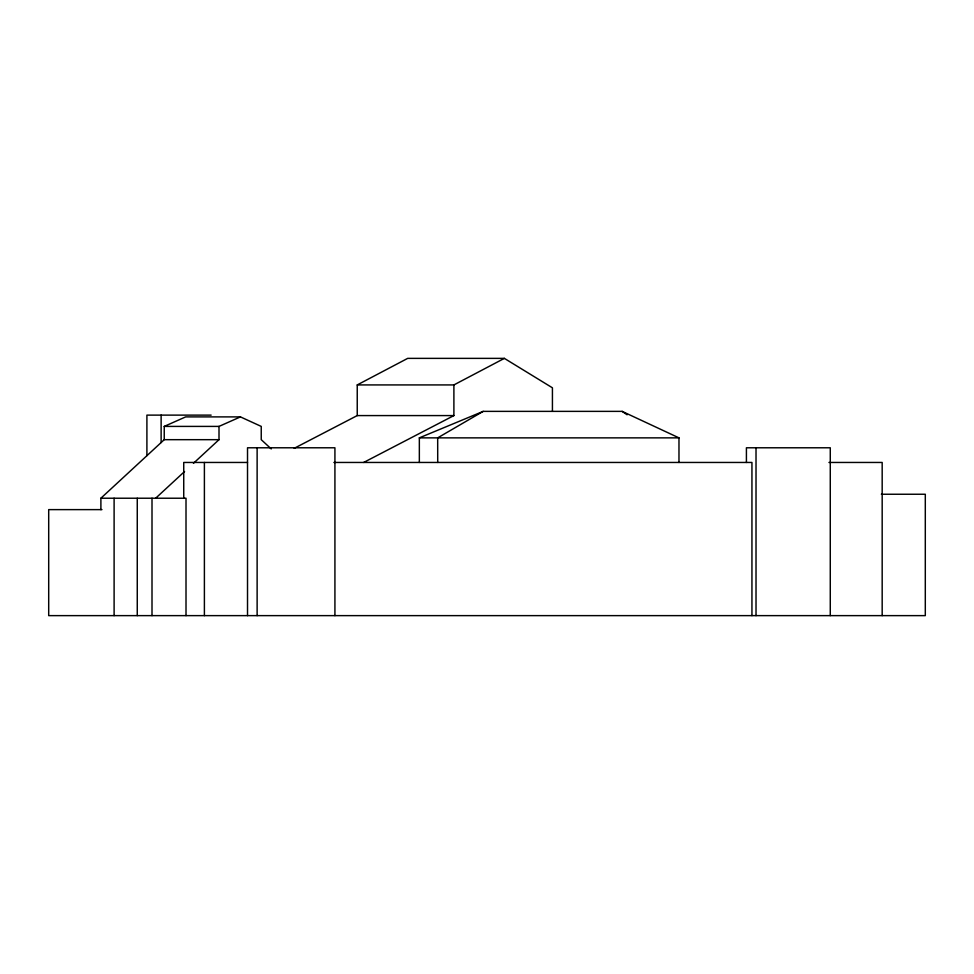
<?xml version="1.0" encoding="UTF-8"?>
<svg xmlns="http://www.w3.org/2000/svg" width="974" height="974" viewBox="0 0 974 974"><rect width="100%" height="100%" fill="white"/><g stroke="black" fill="none" stroke-linecap="round" stroke-linejoin="round"><path stroke-width="1.46" d="M100.894 509.621L100.894 498.225L164.241 439.676L219.004 439.676L219.004 426.405L240.444 416.896L261.239 426.405L261.239 439.676L271.247 448.929M155.657 498.225L184.561 471.526M193.449 463.307L219.004 439.676M678.975 462.455L678.975 437.862L622.143 411.369L483.189 411.369L437.679 437.862L437.716 462.455M294.185 448.332L357.239 415.581L357.239 384.925L407.692 358.371L504.362 358.371L552.428 387.81L552.428 411.198M357.239 384.925L453.896 384.925L504.362 358.371M363.667 462.455L453.896 415.581L453.896 384.925M164.241 439.676L164.241 426.405L185.669 416.896L240.444 416.896M419.344 462.455L419.344 437.862L483.189 411.369M211.139 415.119L146.904 415.119L146.904 455.625M357.239 415.581L453.896 415.581M164.241 426.405L219.004 426.405M419.344 437.862L678.975 437.862M247.518 462.455L183.733 462.455L183.733 498.225M333.887 462.455L751.94 462.455L751.94 615.629M828.947 462.455L882.176 462.455L882.176 615.629M881.36 494.244L925.3 494.244L925.3 615.629L48.7 615.629L48.7 509.621L101.966 509.621M100.894 498.225L186.01 498.225L186.01 615.629M622.143 411.369L627.11 414.79M830.274 615.629L830.274 447.784L746.413 447.784L746.413 462.455M756.019 447.784L756.019 615.629M334.922 615.629L334.922 447.784L247.518 447.784L247.518 615.629M257.124 447.784L257.124 615.629M204.394 462.455L204.394 615.629M161.124 415.119L161.124 442.561M152.005 498.225L152.005 615.629M137.261 498.225L137.261 615.629M114.104 498.225L114.104 615.629"/></g></svg>
